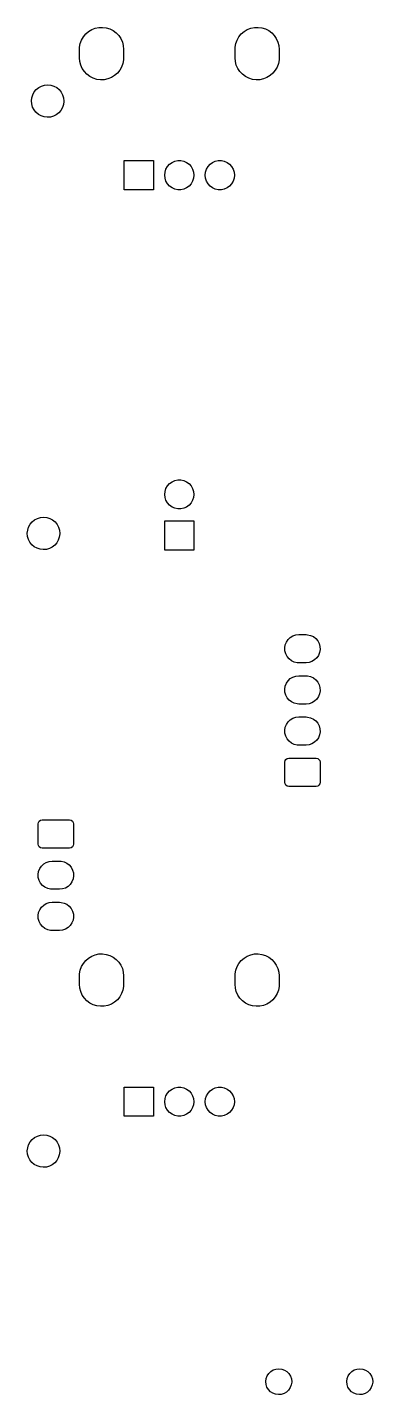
# Model space of a CAD drawing. Extents: x 91 to 114, y -226 to -44.
# Drawn here: x 92.2 to 113.5, y -128.6 to -44.2 of the extents above; entities that cross this region are included whole.
import ezdxf

# ---------------------------------------------------------------- set-up
doc = ezdxf.new("R2010")
doc.units = 0
doc.layers.add('BLACK', color=7, linetype='CONTINUOUS')

msp = doc.modelspace()

# ---------------------------------------------------------------- linework, layer by layer
at = {"layer": 'BLACK', "linetype": 'CONTINUOUS'}
for p, q in [((95.6792, -44.8097), (95.825, -44.6319)), ((95.825, -44.6319), (95.9987, -44.4811)), ((95.9987, -44.4811), (96.1953, -44.3618)), ((96.1953, -44.3618), (96.4092, -44.2774)), ((96.4092, -44.2774), (96.6343, -44.2301)), ((96.6343, -44.2301), (96.8641, -44.2215)), ((96.8641, -44.2215), (97.092, -44.2517)), ((97.092, -44.2517), (97.3117, -44.3199)), ((97.3117, -44.3199), (97.5167, -44.4241)), ((97.5167, -44.4241), (97.7012, -44.5614)), ((97.7012, -44.5614), (97.8599, -44.7278)), ((105.279, -44.8097), (105.425, -44.6319)), ((105.425, -44.6319), (105.599, -44.4811)), ((105.599, -44.4811), (105.795, -44.3618)), ((105.795, -44.3618), (106.009, -44.2774)), ((106.009, -44.2774), (106.234, -44.2301)), ((106.234, -44.2301), (106.464, -44.2215)), ((106.464, -44.2215), (106.692, -44.2517)), ((106.692, -44.2517), (106.912, -44.3199)), ((106.912, -44.3199), (107.117, -44.4241)), ((107.117, -44.4241), (107.301, -44.5614)), ((107.301, -44.5614), (107.46, -44.7278)), ((95.44, -45.58), (95.446, -45.452)), ((95.446, -45.452), (95.487, -45.2257)), ((95.487, -45.2257), (95.5654, -45.0095)), ((95.5654, -45.0095), (95.6792, -44.8097)), ((97.8599, -44.7278), (97.9883, -44.9186)), ((97.9883, -44.9186), (98.0828, -45.1283)), ((98.0828, -45.1283), (98.1406, -45.3509)), ((98.1406, -45.3509), (98.16, -45.58)), ((105.04, -45.58), (105.046, -45.452)), ((105.046, -45.452), (105.087, -45.2257)), ((105.087, -45.2257), (105.165, -45.0095)), ((105.165, -45.0095), (105.279, -44.8097)), ((107.46, -44.7278), (107.588, -44.9186)), ((107.588, -44.9186), (107.683, -45.1283)), ((107.683, -45.1283), (107.741, -45.3509)), ((107.741, -45.3509), (107.76, -45.58)), ((95.44, -46.1), (95.44, -45.58)), ((95.4594, -46.3291), (95.44, -46.1)), ((95.5172, -46.5517), (95.4594, -46.3291)), ((98.154, -46.228), (98.113, -46.4543)), ((98.16, -46.1), (98.154, -46.228)), ((98.16, -45.58), (98.16, -46.1)), ((105.04, -46.1), (105.04, -45.58)), ((105.059, -46.3291), (105.04, -46.1)), ((105.117, -46.5517), (105.059, -46.3291)), ((107.754, -46.228), (107.713, -46.4543)), ((107.76, -46.1), (107.754, -46.228)), ((107.76, -45.58), (107.76, -46.1)), ((95.6117, -46.7614), (95.5172, -46.5517)), ((95.7401, -46.9522), (95.6117, -46.7614)), ((95.8988, -47.1186), (95.7401, -46.9522)), ((96.0833, -47.2559), (95.8988, -47.1186)), ((97.6013, -47.1989), (97.4047, -47.3182)), ((97.775, -47.0481), (97.6013, -47.1989)), ((97.9208, -46.8703), (97.775, -47.0481)), ((98.0346, -46.6705), (97.9208, -46.8703)), ((98.113, -46.4543), (98.0346, -46.6705)), ((105.212, -46.7614), (105.117, -46.5517)), ((105.34, -46.9522), (105.212, -46.7614)), ((105.499, -47.1186), (105.34, -46.9522)), ((105.683, -47.2559), (105.499, -47.1186)), ((107.201, -47.1989), (107.005, -47.3182)), ((107.375, -47.0481), (107.201, -47.1989)), ((107.521, -46.8703), (107.375, -47.0481)), ((107.635, -46.6705), (107.521, -46.8703)), ((107.713, -46.4543), (107.635, -46.6705)), ((92.6469, -48.203), (92.7723, -48.0535)), ((92.7723, -48.0535), (92.9244, -47.9312)), ((92.9244, -47.9312), (93.0974, -47.8408)), ((93.0974, -47.8408), (93.2846, -47.7857)), ((93.2846, -47.7857), (93.479, -47.768)), ((93.479, -47.768), (93.6731, -47.7884)), ((93.6731, -47.7884), (93.8595, -47.8461)), ((93.8595, -47.8461), (94.0312, -47.939)), ((94.0312, -47.939), (94.1816, -48.0634)), ((94.1816, -48.0634), (94.3049, -48.2146)), ((96.2883, -47.3601), (96.0833, -47.2559)), ((96.508, -47.4283), (96.2883, -47.3601)), ((96.7359, -47.4585), (96.508, -47.4283)), ((96.9657, -47.4499), (96.7359, -47.4585)), ((97.1908, -47.4026), (96.9657, -47.4499)), ((97.4047, -47.3182), (97.1908, -47.4026)), ((105.888, -47.3601), (105.683, -47.2559)), ((106.108, -47.4283), (105.888, -47.3601)), ((106.336, -47.4585), (106.108, -47.4283)), ((106.566, -47.4499), (106.336, -47.4585)), ((106.791, -47.4026), (106.566, -47.4499)), ((107.005, -47.3182), (106.791, -47.4026)), ((92.4721, -48.754), (92.4939, -48.5601)), ((92.4884, -48.9485), (92.4721, -48.754)), ((92.4939, -48.5601), (92.5529, -48.3741)), ((92.5529, -48.3741), (92.6469, -48.203)), ((94.3049, -48.2146), (94.3965, -48.3869)), ((94.3965, -48.3869), (94.453, -48.5738)), ((94.4716, -48.7959), (94.4471, -48.9895)), ((94.453, -48.5738), (94.472, -48.768)), ((94.472, -48.768), (94.4716, -48.7959)), ((92.5422, -49.1361), (92.4884, -48.9485)), ((92.6314, -49.3097), (92.5422, -49.1361)), ((92.7527, -49.4627), (92.6314, -49.3097)), ((92.9013, -49.5891), (92.7527, -49.4627)), ((93.0717, -49.6844), (92.9013, -49.5891)), ((93.2573, -49.7447), (93.0717, -49.6844)), ((93.4511, -49.7678), (93.2573, -49.7447)), ((93.6456, -49.7528), (93.4511, -49.7678)), ((93.8336, -49.7003), (93.6456, -49.7528)), ((94.0078, -49.6123), (93.8336, -49.7003)), ((94.1616, -49.4922), (94.0078, -49.6123)), ((94.2891, -49.3444), (94.1616, -49.4922)), ((94.3855, -49.1747), (94.2891, -49.3444)), ((94.4471, -48.9895), (94.3855, -49.1747)), ((98.2, -54.24), (98.2, -52.44)), ((98.2, -52.44), (100, -52.44)), ((100, -52.44), (100, -54.24)), ((100.72, -53.1529), (100.778, -52.9739)), ((100.778, -52.9739), (100.872, -52.811)), ((100.872, -52.811), (100.998, -52.6712)), ((100.998, -52.6712), (101.15, -52.5606)), ((101.15, -52.5606), (101.322, -52.484)), ((101.322, -52.484), (101.506, -52.4449)), ((101.506, -52.4449), (101.694, -52.4449)), ((101.694, -52.4449), (101.878, -52.484)), ((101.878, -52.484), (102.05, -52.5606)), ((102.05, -52.5606), (102.202, -52.6712)), ((102.202, -52.6712), (102.328, -52.811)), ((102.328, -52.811), (102.422, -52.9739)), ((102.422, -52.9739), (102.48, -53.1529)), ((103.22, -53.1529), (103.278, -52.9739)), ((103.278, -52.9739), (103.372, -52.811)), ((103.372, -52.811), (103.498, -52.6712)), ((103.498, -52.6712), (103.65, -52.5606)), ((103.65, -52.5606), (103.822, -52.484)), ((103.822, -52.484), (104.006, -52.4449)), ((104.006, -52.4449), (104.194, -52.4449)), ((104.194, -52.4449), (104.378, -52.484)), ((104.378, -52.484), (104.55, -52.5606)), ((104.55, -52.5606), (104.702, -52.6712)), ((104.702, -52.6712), (104.828, -52.811)), ((104.828, -52.811), (104.922, -52.9739)), ((104.922, -52.9739), (104.98, -53.1529)), ((100.7, -53.34), (100.72, -53.1529)), ((100.72, -53.5271), (100.7, -53.34)), ((100.778, -53.7061), (100.72, -53.5271)), ((100.872, -53.869), (100.778, -53.7061)), ((100.998, -54.0088), (100.872, -53.869)), ((102.328, -53.869), (102.202, -54.0088)), ((102.422, -53.7061), (102.328, -53.869)), ((102.48, -53.5271), (102.422, -53.7061)), ((102.48, -53.1529), (102.5, -53.34)), ((102.5, -53.34), (102.48, -53.5271)), ((103.2, -53.34), (103.22, -53.1529)), ((103.22, -53.5271), (103.2, -53.34)), ((103.278, -53.7061), (103.22, -53.5271)), ((103.372, -53.869), (103.278, -53.7061)), ((103.498, -54.0088), (103.372, -53.869)), ((104.828, -53.869), (104.702, -54.0088)), ((104.922, -53.7061), (104.828, -53.869)), ((104.98, -53.5271), (104.922, -53.7061)), ((104.98, -53.1529), (105, -53.34)), ((105, -53.34), (104.98, -53.5271)), ((100, -54.24), (98.2, -54.24)), ((101.15, -54.1194), (100.998, -54.0088)), ((101.322, -54.196), (101.15, -54.1194)), ((101.506, -54.2351), (101.322, -54.196)), ((101.694, -54.2351), (101.506, -54.2351)), ((101.878, -54.196), (101.694, -54.2351)), ((102.05, -54.1194), (101.878, -54.196)), ((102.202, -54.0088), (102.05, -54.1194)), ((103.65, -54.1194), (103.498, -54.0088)), ((103.822, -54.196), (103.65, -54.1194)), ((104.006, -54.2351), (103.822, -54.196)), ((104.194, -54.2351), (104.006, -54.2351)), ((104.378, -54.196), (104.194, -54.2351)), ((104.55, -54.1194), (104.378, -54.196)), ((104.702, -54.0088), (104.55, -54.1194)), ((100.778, -72.6639), (100.872, -72.501)), ((100.872, -72.501), (100.998, -72.3612)), ((100.998, -72.3612), (101.15, -72.2506)), ((101.15, -72.2506), (101.322, -72.174)), ((101.322, -72.174), (101.506, -72.1349)), ((101.506, -72.1349), (101.694, -72.1349)), ((101.694, -72.1349), (101.878, -72.174)), ((101.878, -72.174), (102.05, -72.2506)), ((102.05, -72.2506), (102.202, -72.3612)), ((102.202, -72.3612), (102.328, -72.501)), ((102.328, -72.501), (102.422, -72.6639)), ((100.7, -73.03), (100.72, -72.8429)), ((100.72, -73.2171), (100.7, -73.03)), ((100.72, -72.8429), (100.778, -72.6639)), ((100.778, -73.3961), (100.72, -73.2171)), ((102.422, -72.6639), (102.48, -72.8429)), ((102.48, -73.2171), (102.422, -73.3961)), ((102.48, -72.8429), (102.5, -73.03)), ((102.5, -73.03), (102.48, -73.2171)), ((100.872, -73.559), (100.778, -73.3961)), ((100.998, -73.6988), (100.872, -73.559)), ((101.15, -73.8094), (100.998, -73.6988)), ((101.322, -73.886), (101.15, -73.8094)), ((101.506, -73.9251), (101.322, -73.886)), ((101.694, -73.9251), (101.506, -73.9251)), ((101.878, -73.886), (101.694, -73.9251)), ((102.05, -73.8094), (101.878, -73.886)), ((102.202, -73.6988), (102.05, -73.8094)), ((102.328, -73.559), (102.202, -73.6988)), ((102.422, -73.3961), (102.328, -73.559)), ((92.2399, -75.2301), (92.2989, -75.0441)), ((92.2989, -75.0441), (92.3929, -74.873)), ((92.3929, -74.873), (92.5183, -74.7235)), ((92.5183, -74.7235), (92.6704, -74.6012)), ((92.6704, -74.6012), (92.8434, -74.5108)), ((92.8434, -74.5108), (93.0306, -74.4557)), ((93.0306, -74.4557), (93.225, -74.438)), ((93.225, -74.438), (93.4191, -74.4584)), ((93.4191, -74.4584), (93.6055, -74.5161)), ((93.6055, -74.5161), (93.7772, -74.609)), ((93.7772, -74.609), (93.9276, -74.7334)), ((93.9276, -74.7334), (94.0509, -74.8846)), ((94.0509, -74.8846), (94.1425, -75.0569)), ((94.1425, -75.0569), (94.199, -75.2438)), ((100.7, -76.47), (100.7, -74.67)), ((100.7, -74.67), (102.5, -74.67)), ((102.5, -74.67), (102.5, -76.47)), ((92.2181, -75.424), (92.2399, -75.2301)), ((92.2344, -75.6185), (92.2181, -75.424)), ((92.2882, -75.8061), (92.2344, -75.6185)), ((92.3774, -75.9797), (92.2882, -75.8061)), ((94.1315, -75.8447), (94.0351, -76.0144)), ((94.1931, -75.6595), (94.1315, -75.8447)), ((94.2176, -75.4659), (94.1931, -75.6595)), ((94.199, -75.2438), (94.218, -75.438)), ((94.218, -75.438), (94.2176, -75.4659)), ((92.4987, -76.1327), (92.3774, -75.9797)), ((92.6473, -76.2591), (92.4987, -76.1327)), ((92.8177, -76.3544), (92.6473, -76.2591)), ((93.0033, -76.4147), (92.8177, -76.3544)), ((93.1971, -76.4378), (93.0033, -76.4147)), ((93.3916, -76.4228), (93.1971, -76.4378)), ((93.5796, -76.3703), (93.3916, -76.4228)), ((93.7538, -76.2823), (93.5796, -76.3703)), ((93.9076, -76.1622), (93.7538, -76.2823)), ((94.0351, -76.0144), (93.9076, -76.1622)), ((102.5, -76.47), (100.7, -76.47)), ((108.449, -81.857), (108.61, -81.7602)), ((108.61, -81.7602), (108.788, -81.7003)), ((108.788, -81.7003), (108.975, -81.68)), ((108.975, -81.68), (109.425, -81.68)), ((109.425, -81.68), (109.522, -81.6854)), ((109.522, -81.6854), (109.705, -81.7264)), ((109.705, -81.7264), (109.876, -81.8058)), ((109.876, -81.8058), (110.025, -81.92)), ((108.106, -82.5014), (108.137, -82.316)), ((108.116, -82.6891), (108.106, -82.5014)), ((108.137, -82.316), (108.207, -82.1416)), ((108.207, -82.1416), (108.312, -81.9861)), ((108.312, -81.9861), (108.449, -81.857)), ((110.025, -81.92), (110.146, -82.0635)), ((110.146, -82.0635), (110.234, -82.2297)), ((110.234, -82.2297), (110.284, -82.4109)), ((110.294, -82.5986), (110.263, -82.784)), ((110.284, -82.4109), (110.294, -82.5986)), ((108.166, -82.8703), (108.116, -82.6891)), ((108.254, -83.0365), (108.166, -82.8703)), ((108.375, -83.18), (108.254, -83.0365)), ((108.524, -83.2942), (108.375, -83.18)), ((108.695, -83.3736), (108.524, -83.2942)), ((108.878, -83.4146), (108.695, -83.3736)), ((108.975, -83.42), (108.878, -83.4146)), ((109.425, -83.42), (108.975, -83.42)), ((109.612, -83.3997), (109.425, -83.42)), ((109.79, -83.3398), (109.612, -83.3997)), ((109.951, -83.243), (109.79, -83.3398)), ((110.088, -83.1139), (109.951, -83.243)), ((110.193, -82.9584), (110.088, -83.1139)), ((110.263, -82.784), (110.193, -82.9584)), ((108.449, -84.397), (108.61, -84.3002)), ((108.61, -84.3002), (108.788, -84.2403)), ((108.788, -84.2403), (108.975, -84.22)), ((108.975, -84.22), (109.425, -84.22)), ((109.425, -84.22), (109.522, -84.2254)), ((109.522, -84.2254), (109.705, -84.2664)), ((109.705, -84.2664), (109.876, -84.3458)), ((108.106, -85.0414), (108.137, -84.856)), ((108.116, -85.2291), (108.106, -85.0414)), ((108.137, -84.856), (108.207, -84.6816)), ((108.207, -84.6816), (108.312, -84.5261)), ((108.312, -84.5261), (108.449, -84.397)), ((109.876, -84.3458), (110.025, -84.46)), ((110.025, -84.46), (110.146, -84.6035)), ((110.146, -84.6035), (110.234, -84.7697)), ((110.234, -84.7697), (110.284, -84.9509)), ((110.294, -85.1386), (110.263, -85.324)), ((110.284, -84.9509), (110.294, -85.1386)), ((108.166, -85.4103), (108.116, -85.2291)), ((108.254, -85.5765), (108.166, -85.4103)), ((108.375, -85.72), (108.254, -85.5765)), ((108.524, -85.8342), (108.375, -85.72)), ((108.695, -85.9136), (108.524, -85.8342)), ((108.878, -85.9546), (108.695, -85.9136)), ((108.975, -85.96), (108.878, -85.9546)), ((109.425, -85.96), (108.975, -85.96)), ((109.612, -85.9397), (109.425, -85.96)), ((109.79, -85.8798), (109.612, -85.9397)), ((109.951, -85.783), (109.79, -85.8798)), ((110.088, -85.6539), (109.951, -85.783)), ((110.193, -85.4984), (110.088, -85.6539)), ((110.263, -85.324), (110.193, -85.4984)), ((108.449, -86.937), (108.61, -86.8402)), ((108.61, -86.8402), (108.788, -86.7803)), ((108.788, -86.7803), (108.975, -86.76)), ((108.975, -86.76), (109.425, -86.76)), ((109.425, -86.76), (109.522, -86.7654)), ((109.522, -86.7654), (109.705, -86.8064)), ((109.705, -86.8064), (109.876, -86.8858)), ((108.106, -87.5814), (108.137, -87.396)), ((108.116, -87.7691), (108.106, -87.5814)), ((108.137, -87.396), (108.207, -87.2216)), ((108.207, -87.2216), (108.312, -87.0661)), ((108.312, -87.0661), (108.449, -86.937)), ((109.876, -86.8858), (110.025, -87)), ((110.025, -87), (110.146, -87.1435)), ((110.146, -87.1435), (110.234, -87.3097)), ((110.234, -87.3097), (110.284, -87.4909)), ((110.294, -87.6786), (110.263, -87.864)), ((110.284, -87.4909), (110.294, -87.6786)), ((108.166, -87.9503), (108.116, -87.7691)), ((108.254, -88.1165), (108.166, -87.9503)), ((108.375, -88.26), (108.254, -88.1165)), ((108.524, -88.3742), (108.375, -88.26)), ((108.695, -88.4536), (108.524, -88.3742)), ((108.878, -88.4946), (108.695, -88.4536)), ((108.975, -88.5), (108.878, -88.4946)), ((109.425, -88.5), (108.975, -88.5)), ((109.612, -88.4797), (109.425, -88.5)), ((109.79, -88.4198), (109.612, -88.4797)), ((109.951, -88.323), (109.79, -88.4198)), ((110.088, -88.1939), (109.951, -88.323)), ((110.193, -88.0384), (110.088, -88.1939)), ((110.263, -87.864), (110.193, -88.0384)), ((108.124, -89.4543), (108.178, -89.3732)), ((108.178, -89.3732), (108.259, -89.319)), ((108.259, -89.319), (108.355, -89.3)), ((108.355, -89.3), (110.045, -89.3)), ((110.045, -89.3), (110.141, -89.319)), ((110.141, -89.319), (110.222, -89.3732)), ((110.222, -89.3732), (110.276, -89.4543)), ((108.105, -89.55), (108.124, -89.4543)), ((108.105, -90.79), (108.105, -89.55)), ((110.276, -89.4543), (110.295, -89.55)), ((110.295, -89.55), (110.295, -90.79)), ((108.124, -90.8857), (108.105, -90.79)), ((108.178, -90.9668), (108.124, -90.8857)), ((108.259, -91.021), (108.178, -90.9668)), ((108.355, -91.04), (108.259, -91.021)), ((110.045, -91.04), (108.355, -91.04)), ((110.141, -91.021), (110.045, -91.04)), ((110.222, -90.9668), (110.141, -91.021)), ((110.276, -90.8857), (110.222, -90.9668)), ((110.295, -90.79), (110.276, -90.8857)), ((92.885, -93.36), (92.904, -93.2643)), ((92.885, -94.6), (92.885, -93.36)), ((92.904, -93.2643), (92.9582, -93.1832)), ((92.9582, -93.1832), (93.0393, -93.129)), ((93.0393, -93.129), (93.135, -93.11)), ((93.135, -93.11), (94.825, -93.11)), ((94.825, -93.11), (94.9207, -93.129)), ((94.9207, -93.129), (95.0018, -93.1832)), ((95.0018, -93.1832), (95.056, -93.2643)), ((95.056, -93.2643), (95.075, -93.36)), ((95.075, -93.36), (95.075, -94.6)), ((92.904, -94.6957), (92.885, -94.6)), ((92.9582, -94.7768), (92.904, -94.6957)), ((93.0393, -94.831), (92.9582, -94.7768)), ((93.135, -94.85), (93.0393, -94.831)), ((94.825, -94.85), (93.135, -94.85)), ((94.9207, -94.831), (94.825, -94.85)), ((95.0018, -94.7768), (94.9207, -94.831)), ((95.056, -94.6957), (95.0018, -94.7768)), ((95.075, -94.6), (95.056, -94.6957)), ((92.917, -96.286), (92.9868, -96.1116)), ((92.9868, -96.1116), (93.0925, -95.9561)), ((93.0925, -95.9561), (93.229, -95.827)), ((93.229, -95.827), (93.3901, -95.7302)), ((93.3901, -95.7302), (93.5682, -95.6703)), ((93.5682, -95.6703), (93.755, -95.65)), ((93.755, -95.65), (94.205, -95.65)), ((94.205, -95.65), (94.302, -95.6554)), ((94.302, -95.6554), (94.4854, -95.6964)), ((94.4854, -95.6964), (94.6557, -95.7758)), ((94.6557, -95.7758), (94.805, -95.89)), ((94.805, -95.89), (94.9263, -96.0335)), ((94.9263, -96.0335), (95.0139, -96.1997)), ((92.8864, -96.4714), (92.917, -96.286)), ((92.8962, -96.6591), (92.8864, -96.4714)), ((92.9461, -96.8403), (92.8962, -96.6591)), ((93.0337, -97.0065), (92.9461, -96.8403)), ((94.9732, -96.9284), (94.8675, -97.0839)), ((95.043, -96.754), (94.9732, -96.9284)), ((95.0139, -96.1997), (95.0638, -96.3809)), ((95.0736, -96.5686), (95.043, -96.754)), ((95.0638, -96.3809), (95.0736, -96.5686)), ((93.155, -97.15), (93.0337, -97.0065)), ((93.3043, -97.2642), (93.155, -97.15)), ((93.4746, -97.3436), (93.3043, -97.2642)), ((93.658, -97.3846), (93.4746, -97.3436)), ((93.755, -97.39), (93.658, -97.3846)), ((94.205, -97.39), (93.755, -97.39)), ((94.3918, -97.3697), (94.205, -97.39)), ((94.5699, -97.3098), (94.3918, -97.3697)), ((94.731, -97.213), (94.5699, -97.3098)), ((94.8675, -97.0839), (94.731, -97.213)), ((92.917, -98.826), (92.9868, -98.6516)), ((92.9868, -98.6516), (93.0925, -98.4961)), ((93.0925, -98.4961), (93.229, -98.367)), ((93.229, -98.367), (93.3901, -98.2702)), ((93.3901, -98.2702), (93.5682, -98.2103)), ((93.5682, -98.2103), (93.755, -98.19)), ((93.755, -98.19), (94.205, -98.19)), ((94.205, -98.19), (94.302, -98.1954)), ((94.302, -98.1954), (94.4854, -98.2364)), ((94.4854, -98.2364), (94.6557, -98.3158)), ((94.6557, -98.3158), (94.805, -98.43)), ((94.805, -98.43), (94.9263, -98.5735)), ((94.9263, -98.5735), (95.0139, -98.7397)), ((92.8864, -99.0114), (92.917, -98.826)), ((92.8962, -99.1991), (92.8864, -99.0114)), ((92.9461, -99.3803), (92.8962, -99.1991)), ((93.0337, -99.5465), (92.9461, -99.3803)), ((94.9732, -99.4684), (94.8675, -99.6239)), ((95.043, -99.294), (94.9732, -99.4684)), ((95.0139, -98.7397), (95.0638, -98.9209)), ((95.0736, -99.1086), (95.043, -99.294)), ((95.0638, -98.9209), (95.0736, -99.1086)), ((93.155, -99.69), (93.0337, -99.5465)), ((93.3043, -99.8042), (93.155, -99.69)), ((93.4746, -99.8836), (93.3043, -99.8042)), ((93.658, -99.9246), (93.4746, -99.8836)), ((93.755, -99.93), (93.658, -99.9246)), ((94.205, -99.93), (93.755, -99.93)), ((94.3918, -99.9097), (94.205, -99.93)), ((94.5699, -99.8498), (94.3918, -99.9097)), ((94.731, -99.753), (94.5699, -99.8498)), ((94.8675, -99.6239), (94.731, -99.753)), ((95.5654, -102.16), (95.6792, -101.96)), ((95.6792, -101.96), (95.825, -101.782)), ((95.825, -101.782), (95.9987, -101.631)), ((95.9987, -101.631), (96.1953, -101.512)), ((96.1953, -101.512), (96.4092, -101.427)), ((96.4092, -101.427), (96.6343, -101.38)), ((96.6343, -101.38), (96.8641, -101.372)), ((96.8641, -101.372), (97.092, -101.402)), ((97.092, -101.402), (97.3117, -101.47)), ((97.3117, -101.47), (97.5167, -101.574)), ((97.5167, -101.574), (97.7012, -101.711)), ((97.7012, -101.711), (97.8599, -101.878)), ((97.8599, -101.878), (97.9883, -102.069)), ((105.165, -102.16), (105.279, -101.96)), ((105.279, -101.96), (105.425, -101.782)), ((105.425, -101.782), (105.599, -101.631)), ((105.599, -101.631), (105.795, -101.512)), ((105.795, -101.512), (106.009, -101.427)), ((106.009, -101.427), (106.234, -101.38)), ((106.234, -101.38), (106.464, -101.372)), ((106.464, -101.372), (106.692, -101.402)), ((106.692, -101.402), (106.912, -101.47)), ((106.912, -101.47), (107.117, -101.574)), ((107.117, -101.574), (107.301, -101.711)), ((107.301, -101.711), (107.46, -101.878)), ((107.46, -101.878), (107.588, -102.069)), ((95.44, -102.73), (95.446, -102.602)), ((95.44, -103.25), (95.44, -102.73)), ((95.446, -102.602), (95.487, -102.376)), ((95.487, -102.376), (95.5654, -102.16)), ((97.9883, -102.069), (98.0828, -102.278)), ((98.0828, -102.278), (98.1406, -102.501)), ((98.1406, -102.501), (98.16, -102.73)), ((98.16, -102.73), (98.16, -103.25)), ((105.04, -102.73), (105.046, -102.602)), ((105.04, -103.25), (105.04, -102.73)), ((105.046, -102.602), (105.087, -102.376)), ((105.087, -102.376), (105.165, -102.16)), ((107.588, -102.069), (107.683, -102.278)), ((107.683, -102.278), (107.741, -102.501)), ((107.741, -102.501), (107.76, -102.73)), ((107.76, -102.73), (107.76, -103.25)), ((95.4594, -103.479), (95.44, -103.25)), ((95.5172, -103.702), (95.4594, -103.479)), ((95.6117, -103.911), (95.5172, -103.702)), ((98.113, -103.604), (98.0346, -103.82)), ((98.154, -103.378), (98.113, -103.604)), ((98.16, -103.25), (98.154, -103.378)), ((105.059, -103.479), (105.04, -103.25)), ((105.117, -103.702), (105.059, -103.479)), ((105.212, -103.911), (105.117, -103.702)), ((107.713, -103.604), (107.635, -103.82)), ((107.754, -103.378), (107.713, -103.604)), ((107.76, -103.25), (107.754, -103.378)), ((95.7401, -104.102), (95.6117, -103.911)), ((95.8988, -104.269), (95.7401, -104.102)), ((96.0833, -104.406), (95.8988, -104.269)), ((96.2883, -104.51), (96.0833, -104.406)), ((96.508, -104.578), (96.2883, -104.51)), ((96.7359, -104.608), (96.508, -104.578)), ((97.1908, -104.553), (96.9657, -104.6)), ((97.4047, -104.468), (97.1908, -104.553)), ((97.6013, -104.349), (97.4047, -104.468)), ((97.775, -104.198), (97.6013, -104.349)), ((97.9208, -104.02), (97.775, -104.198)), ((98.0346, -103.82), (97.9208, -104.02)), ((105.34, -104.102), (105.212, -103.911)), ((105.499, -104.269), (105.34, -104.102)), ((105.683, -104.406), (105.499, -104.269)), ((105.888, -104.51), (105.683, -104.406)), ((106.108, -104.578), (105.888, -104.51)), ((106.336, -104.608), (106.108, -104.578)), ((106.791, -104.553), (106.566, -104.6)), ((107.005, -104.468), (106.791, -104.553)), ((107.201, -104.349), (107.005, -104.468)), ((107.375, -104.198), (107.201, -104.349)), ((107.521, -104.02), (107.375, -104.198)), ((107.635, -103.82), (107.521, -104.02)), ((96.9657, -104.6), (96.7359, -104.608)), ((106.566, -104.6), (106.336, -104.608)), ((98.2, -111.39), (98.2, -109.59)), ((98.2, -109.59), (100, -109.59)), ((100, -109.59), (100, -111.39)), ((101.15, -109.711), (101.322, -109.634)), ((101.322, -109.634), (101.506, -109.595)), ((101.506, -109.595), (101.694, -109.595)), ((101.694, -109.595), (101.878, -109.634)), ((101.878, -109.634), (102.05, -109.711)), ((103.65, -109.711), (103.822, -109.634)), ((103.822, -109.634), (104.006, -109.595)), ((104.006, -109.595), (104.194, -109.595)), ((104.194, -109.595), (104.378, -109.634)), ((104.378, -109.634), (104.55, -109.711)), ((100.7, -110.49), (100.72, -110.303)), ((100.72, -110.303), (100.778, -110.124)), ((100.778, -110.124), (100.872, -109.961)), ((100.872, -109.961), (100.998, -109.821)), ((100.998, -109.821), (101.15, -109.711)), ((102.05, -109.711), (102.202, -109.821)), ((102.202, -109.821), (102.328, -109.961)), ((102.328, -109.961), (102.422, -110.124)), ((102.422, -110.124), (102.48, -110.303)), ((102.48, -110.303), (102.5, -110.49)), ((103.2, -110.49), (103.22, -110.303)), ((103.22, -110.303), (103.278, -110.124)), ((103.278, -110.124), (103.372, -109.961)), ((103.372, -109.961), (103.498, -109.821)), ((103.498, -109.821), (103.65, -109.711)), ((104.55, -109.711), (104.702, -109.821)), ((104.702, -109.821), (104.828, -109.961)), ((104.828, -109.961), (104.922, -110.124)), ((104.922, -110.124), (104.98, -110.303)), ((104.98, -110.303), (105, -110.49)), ((100.72, -110.677), (100.7, -110.49)), ((100.778, -110.856), (100.72, -110.677)), ((100.872, -111.019), (100.778, -110.856)), ((100.998, -111.159), (100.872, -111.019)), ((101.15, -111.269), (100.998, -111.159)), ((101.322, -111.346), (101.15, -111.269)), ((102.05, -111.269), (101.878, -111.346)), ((102.202, -111.159), (102.05, -111.269)), ((102.328, -111.019), (102.202, -111.159)), ((102.422, -110.856), (102.328, -111.019)), ((102.48, -110.677), (102.422, -110.856)), ((102.5, -110.49), (102.48, -110.677)), ((103.22, -110.677), (103.2, -110.49)), ((103.278, -110.856), (103.22, -110.677)), ((103.372, -111.019), (103.278, -110.856)), ((103.498, -111.159), (103.372, -111.019)), ((103.65, -111.269), (103.498, -111.159)), ((103.822, -111.346), (103.65, -111.269)), ((104.55, -111.269), (104.378, -111.346)), ((104.702, -111.159), (104.55, -111.269)), ((104.828, -111.019), (104.702, -111.159)), ((104.922, -110.856), (104.828, -111.019)), ((104.98, -110.677), (104.922, -110.856)), ((105, -110.49), (104.98, -110.677)), ((100, -111.39), (98.2, -111.39)), ((101.506, -111.385), (101.322, -111.346)), ((101.694, -111.385), (101.506, -111.385)), ((101.878, -111.346), (101.694, -111.385)), ((104.006, -111.385), (103.822, -111.346)), ((104.194, -111.385), (104.006, -111.385)), ((104.378, -111.346), (104.194, -111.385)), ((92.2989, -113.144), (92.3929, -112.973)), ((92.3929, -112.973), (92.5183, -112.824)), ((92.5183, -112.824), (92.6704, -112.701)), ((92.6704, -112.701), (92.8434, -112.611)), ((92.8434, -112.611), (93.0306, -112.556)), ((93.0306, -112.556), (93.225, -112.538)), ((93.225, -112.538), (93.4191, -112.558)), ((93.4191, -112.558), (93.6055, -112.616)), ((93.6055, -112.616), (93.7772, -112.709)), ((93.7772, -112.709), (93.9276, -112.833)), ((93.9276, -112.833), (94.0509, -112.985)), ((94.0509, -112.985), (94.1425, -113.157)), ((92.2181, -113.524), (92.2399, -113.33)), ((92.2344, -113.719), (92.2181, -113.524)), ((92.2882, -113.906), (92.2344, -113.719)), ((92.2399, -113.33), (92.2989, -113.144)), ((94.1931, -113.76), (94.1315, -113.945)), ((94.1425, -113.157), (94.199, -113.344)), ((94.2176, -113.566), (94.1931, -113.76)), ((94.199, -113.344), (94.218, -113.538)), ((94.218, -113.538), (94.2176, -113.566)), ((92.3774, -114.08), (92.2882, -113.906)), ((92.4987, -114.233), (92.3774, -114.08)), ((92.6473, -114.359), (92.4987, -114.233)), ((92.8177, -114.454), (92.6473, -114.359)), ((93.0033, -114.515), (92.8177, -114.454)), ((93.1971, -114.538), (93.0033, -114.515)), ((93.3916, -114.523), (93.1971, -114.538)), ((93.5796, -114.47), (93.3916, -114.523)), ((93.7538, -114.382), (93.5796, -114.47)), ((93.9076, -114.262), (93.7538, -114.382)), ((94.0351, -114.114), (93.9076, -114.262)), ((94.1315, -113.945), (94.0351, -114.114)), ((107.019, -127.406), (107.116, -127.256)), ((107.116, -127.256), (107.243, -127.132)), ((107.243, -127.132), (107.395, -127.038)), ((107.395, -127.038), (107.564, -126.981)), ((107.564, -126.981), (107.742, -126.962)), ((107.742, -126.962), (107.919, -126.983)), ((107.919, -126.983), (108.087, -127.043)), ((108.087, -127.043), (108.237, -127.139)), ((108.237, -127.139), (108.363, -127.265)), ((108.363, -127.265), (108.457, -127.416)), ((112.019, -127.406), (112.116, -127.256)), ((112.116, -127.256), (112.243, -127.132)), ((112.243, -127.132), (112.395, -127.038)), ((112.395, -127.038), (112.564, -126.981)), ((112.564, -126.981), (112.742, -126.962)), ((112.742, -126.962), (112.919, -126.983)), ((112.919, -126.983), (113.087, -127.043)), ((113.087, -127.043), (113.237, -127.139)), ((113.237, -127.139), (113.363, -127.265)), ((113.363, -127.265), (113.457, -127.416)), ((106.936, -127.751), (106.958, -127.574)), ((106.953, -127.928), (106.936, -127.751)), ((107.01, -128.098), (106.953, -127.928)), ((106.958, -127.574), (107.019, -127.406)), ((107.102, -128.25), (107.01, -128.098)), ((108.448, -128.128), (108.349, -128.276)), ((108.511, -127.961), (108.448, -128.128)), ((108.457, -127.416), (108.516, -127.585)), ((108.536, -127.784), (108.511, -127.961)), ((108.516, -127.585), (108.536, -127.762)), ((108.536, -127.762), (108.536, -127.784)), ((111.936, -127.751), (111.958, -127.574)), ((111.953, -127.928), (111.936, -127.751)), ((112.01, -128.098), (111.953, -127.928)), ((111.958, -127.574), (112.019, -127.406)), ((112.102, -128.25), (112.01, -128.098)), ((113.448, -128.128), (113.349, -128.276)), ((113.511, -127.961), (113.448, -128.128)), ((113.457, -127.416), (113.516, -127.585)), ((113.536, -127.784), (113.511, -127.961)), ((113.516, -127.585), (113.536, -127.762)), ((113.536, -127.762), (113.536, -127.784)), ((107.226, -128.378), (107.102, -128.25)), ((107.375, -128.476), (107.226, -128.378)), ((107.542, -128.538), (107.375, -128.476)), ((107.719, -128.562), (107.542, -128.538)), ((107.897, -128.546), (107.719, -128.562)), ((108.066, -128.491), (107.897, -128.546)), ((108.22, -128.399), (108.066, -128.491)), ((108.349, -128.276), (108.22, -128.399)), ((112.226, -128.378), (112.102, -128.25)), ((112.375, -128.476), (112.226, -128.378)), ((112.542, -128.538), (112.375, -128.476)), ((112.719, -128.562), (112.542, -128.538)), ((112.897, -128.546), (112.719, -128.562)), ((113.066, -128.491), (112.897, -128.546)), ((113.22, -128.399), (113.066, -128.491)), ((113.349, -128.276), (113.22, -128.399))]:
    msp.add_line(p, q, dxfattribs=at)

doc.saveas('drawing.dxf')
